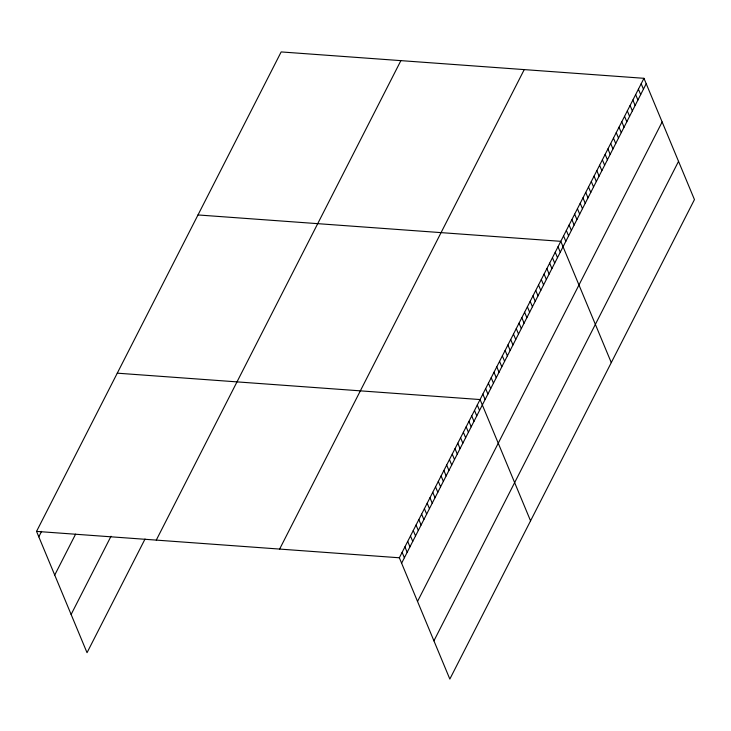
<?xml version="1.0" encoding="UTF-8"?>
<svg xmlns="http://www.w3.org/2000/svg" width="731" height="731" viewBox="0 0 731 731"><rect width="100%" height="100%" fill="white"/><g stroke="black" fill="none" stroke-linecap="round" stroke-linejoin="round"><path stroke-width="1.1" d="M145.03 539.03L87.035 652.692L36.55 531.4L281.161 51.928L643.965 78.308L694.45 199.59L449.839 679.072L399.354 557.78L643.965 78.308M38.807 536.828L41.594 531.373M54.724 575.069L75.604 534.142M71.126 614.46L111.021 536.252M156.279 540.108L400.88 60.636M279.626 549.072L524.237 69.6M401.611 563.208L646.222 83.727M417.529 601.439L662.14 121.967M433.922 640.831L678.532 161.359M197.991 214.951L560.796 241.331L611.28 362.613M117.271 373.175L480.075 399.555L530.56 520.847M36.55 531.4L399.354 557.78M641.188 83.736L643.444 89.164M638.419 89.173L640.676 94.601M635.641 94.61L637.898 100.028M632.872 100.037L635.129 105.465M630.104 105.474L632.361 110.902M627.326 110.911L629.583 116.33M624.557 116.339L626.814 121.766M621.779 121.775L624.046 127.203M619.011 127.212L621.268 132.631M616.242 132.649L618.499 138.068M613.464 138.077L615.721 143.504M610.696 143.514L612.953 148.941M607.927 148.95L610.184 154.369M605.149 154.378L607.406 159.806M602.381 159.815L604.638 165.243M599.603 165.252L601.86 170.67M596.834 170.679L599.091 176.107M594.065 176.116L596.322 181.544M591.288 181.553L593.545 186.972M588.519 186.99L590.776 192.408M585.741 192.417L587.998 197.845M582.972 197.854L585.229 203.282M580.204 203.291L582.461 208.71M577.426 208.719L579.683 214.146M574.657 214.156L576.914 219.583M571.88 219.592L574.137 225.011M569.111 225.02L571.368 230.448M566.342 230.457L568.599 235.885M563.564 235.894L565.821 241.312M558.009 246.786L560.266 252.204M555.231 252.241L557.488 257.659M552.444 257.696L554.701 263.114M549.657 263.151L551.914 268.579M546.879 268.606L549.136 274.034M544.092 274.061L546.349 279.489M541.305 279.516L543.572 284.944M538.528 284.971L540.785 290.399M535.741 290.435L537.998 295.854M532.963 295.891L535.22 301.309M530.176 301.346L532.433 306.764M527.389 306.801L529.646 312.219M524.611 312.256L526.868 317.683M521.824 317.711L524.081 323.139M519.047 323.166L521.304 328.594M516.26 328.621L518.517 334.049M513.473 334.076L515.73 339.504M510.695 339.54L512.952 344.959M507.908 344.995L510.165 350.414M505.121 350.451L507.378 355.869M502.343 355.906L504.6 361.324M499.556 361.361L501.813 366.788M496.778 366.816L499.035 372.243M493.992 372.271L496.248 377.699M491.205 377.726L493.462 383.154M488.427 383.181L490.684 388.609M485.64 388.645L487.897 394.064M482.853 394.1L485.11 399.519M477.288 405.011L479.545 410.429M474.51 410.466L476.767 415.893M471.723 415.921L473.98 421.348M468.937 421.376L471.193 426.803M466.159 426.831L468.416 432.259M463.372 432.286L465.629 437.714M460.585 437.75L462.851 443.169M457.807 443.205L460.064 448.624M455.02 448.66L457.277 454.079M452.242 454.115L454.499 459.534M449.455 459.571L451.712 464.998M446.668 465.026L448.925 470.453M443.891 470.481L446.148 475.908M441.104 475.936L443.361 481.363M438.317 481.391L440.583 486.819M435.539 486.855L437.796 492.274M432.752 492.31L435.009 497.729M429.974 497.765L432.231 503.184M427.187 503.22L429.444 508.639M424.4 508.675L426.657 514.103M421.623 514.131L423.879 519.558M418.836 519.586L421.093 525.013M416.049 525.041L418.315 530.468M413.271 530.496L415.528 535.924M410.484 535.96L412.741 541.379M407.706 541.415L409.963 546.834M404.919 546.87L407.176 552.289M402.132 552.325L404.389 557.744"/></g></svg>
